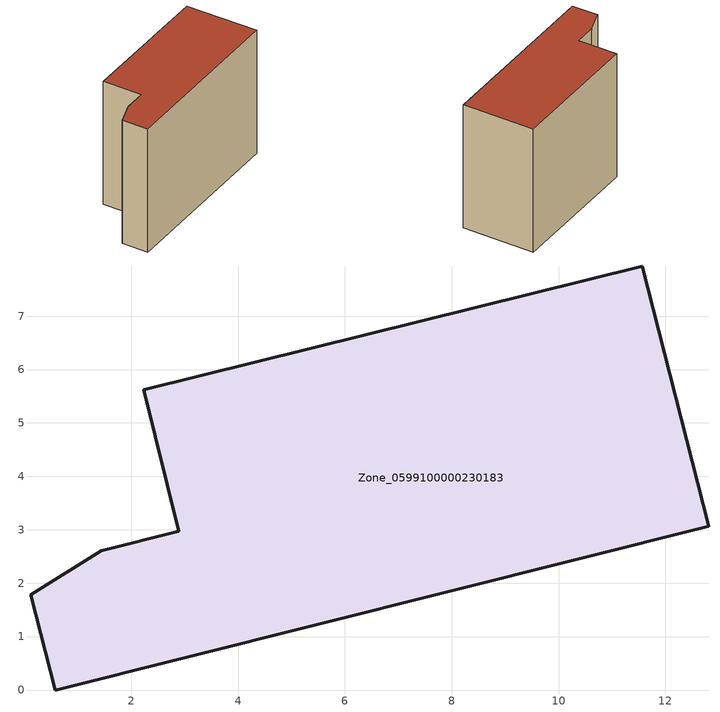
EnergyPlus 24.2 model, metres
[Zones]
Zone_0599100000230183
 floor ground (C_G): 1.43,2.61 2.89,2.98 2.23,5.62 11.57,7.94 12.81,3.07 0.57,0 0.12,1.78 z0
 wall outside (C_F): 0.57,0 12.81,3.07 11.57,7.94 2.23,5.62 2.89,2.98 1.43,2.61 0.12,1.78 0.57,0 z0:9.04
 roof outside (C_R): 2.89,2.98 1.43,2.61 0.12,1.78 0.57,0 12.81,3.07 11.57,7.94 2.23,5.62 z9.04
[BUILDING]
Pand.0599100000230183: North Axis=0; Terrain=City; Loads Convergence Tolerance Value=0.04; Temperature Convergence Tolerance Value=0.4; Solar Distribution=FullExterior; Maximum Number of Warmup Days=25; Minimum Number of Warmup Days=1
[Site:Location]
Rotterdam.The.Hague.AP_ZH_NLD Design_Conditions: Latitude=51.96; Longitude=4.45; Time Zone=1; Elevation=-4.5
[SITE:GROUNDTEMPERATURE:BUILDINGSURFACE]
18, 18, 18, 18, 18, 18, 18, 18, 18, 18, 18, 18
[MATERIAL] Thermal Absorptance=0.9; Solar Absorptance=0.7; Visible Absorptance=0.7
Name | Roughness | Thickness | Conductivity | Density | Specific Heat
G.TI.1975-1991 | MediumSmooth | 0.15 | 0.288461 | 540 | 1210
F.TI.1975-1991 | Rough | 0.3 | 0.230769 | 1920 | 840
R.TI.1975-1991 | MediumRough | 0.2 | 0.153846 | 1500 | 1000
[CONSTRUCTION]
C_G: G.TI.1975-1991
C_F: F.TI.1975-1991
C_R: R.TI.1975-1991
[ZONE]
Zone_0599100000230183: Type=1; Multiplier=1; Ceiling Height=Autocalculate; Volume=Autocalculate; Floor Area=autocalculate; Part of Total Floor Area=Yes
[ZONEINFILTRATION:DESIGNFLOWRATE]
Infil_Zone_0599100000230183: Zone or ZoneList or Space or SpaceList=Zone_0599100000230183; Schedule=AlwaysOn; Design Flow Rate Calculation Method=Flow/Area; Flow Rate per Floor Area=0.003; Constant Term Coefficient=1; Temperature Term Coefficient=0; Velocity Term Coefficient=0; Velocity Squared Term Coefficient=0
[HVACTEMPLATE:ZONE:IDEALLOADSAIRSYSTEM]
Zone_0599100000230183: Maximum Heating Supply Air Temperature=50; Minimum Cooling Supply Air Temperature=13; Maximum Heating Supply Air Humidity Ratio=0.0156; Minimum Cooling Supply Air Humidity Ratio=0.0077; Heating Limit=NoLimit; Cooling Limit=NoLimit; Dehumidification Control Type=ConstantSensibleHeatRatio; Cooling Sensible Heat Ratio=0.7; Dehumidification Setpoint=60; Humidification Control Type=None; Humidification Setpoint=30; Outdoor Air Method=None; Outdoor Air Flow Rate per Person=0.00944; Outdoor Air Flow Rate per Zone Floor Area=0; Outdoor Air Flow Rate per Zone=0; Demand Controlled Ventilation Type=None; Outdoor Air Economizer Type=NoEconomizer; Heat Recovery Type=None; Sensible Heat Recovery Effectiveness=0.7; Latent Heat Recovery Effectiveness=0.65
[ZONECONTROL:THERMOSTAT]
ThermostatControl_Zone_0599100000230183: Zone or ZoneList=Zone_0599100000230183; Control Type Schedule=DualSetpointControlType; Control 1=Thermostat_Zone_0599100000230183; Temperature Difference Between Cutout And Setpoint=0
[THERMOSTATSETPOINT:DUALSETPOINT]
Thermostat_Zone_0599100000230183: Heating Setpoint Temperature Schedule=HeatingSetpoint_Zone_0599100000230183; Cooling Setpoint Temperature Schedule=CoolingSetpoint_Zone_0599100000230183
[SCHEDULE:COMPACT]
HeatingSetpoint_Zone_0599100000230183: Through: 12/31, For: AllDays, Until: 24:00, 21
CoolingSetpoint_Zone_0599100000230183: Through: 12/31, For: AllDays, Until: 24:00, 24
DualSetpointControlType: Through: 12/31, For: AllDays, Until: 24:00, 4
AlwaysOn: Through: 12/31, For: AllDays, Until: 24:00, 1
